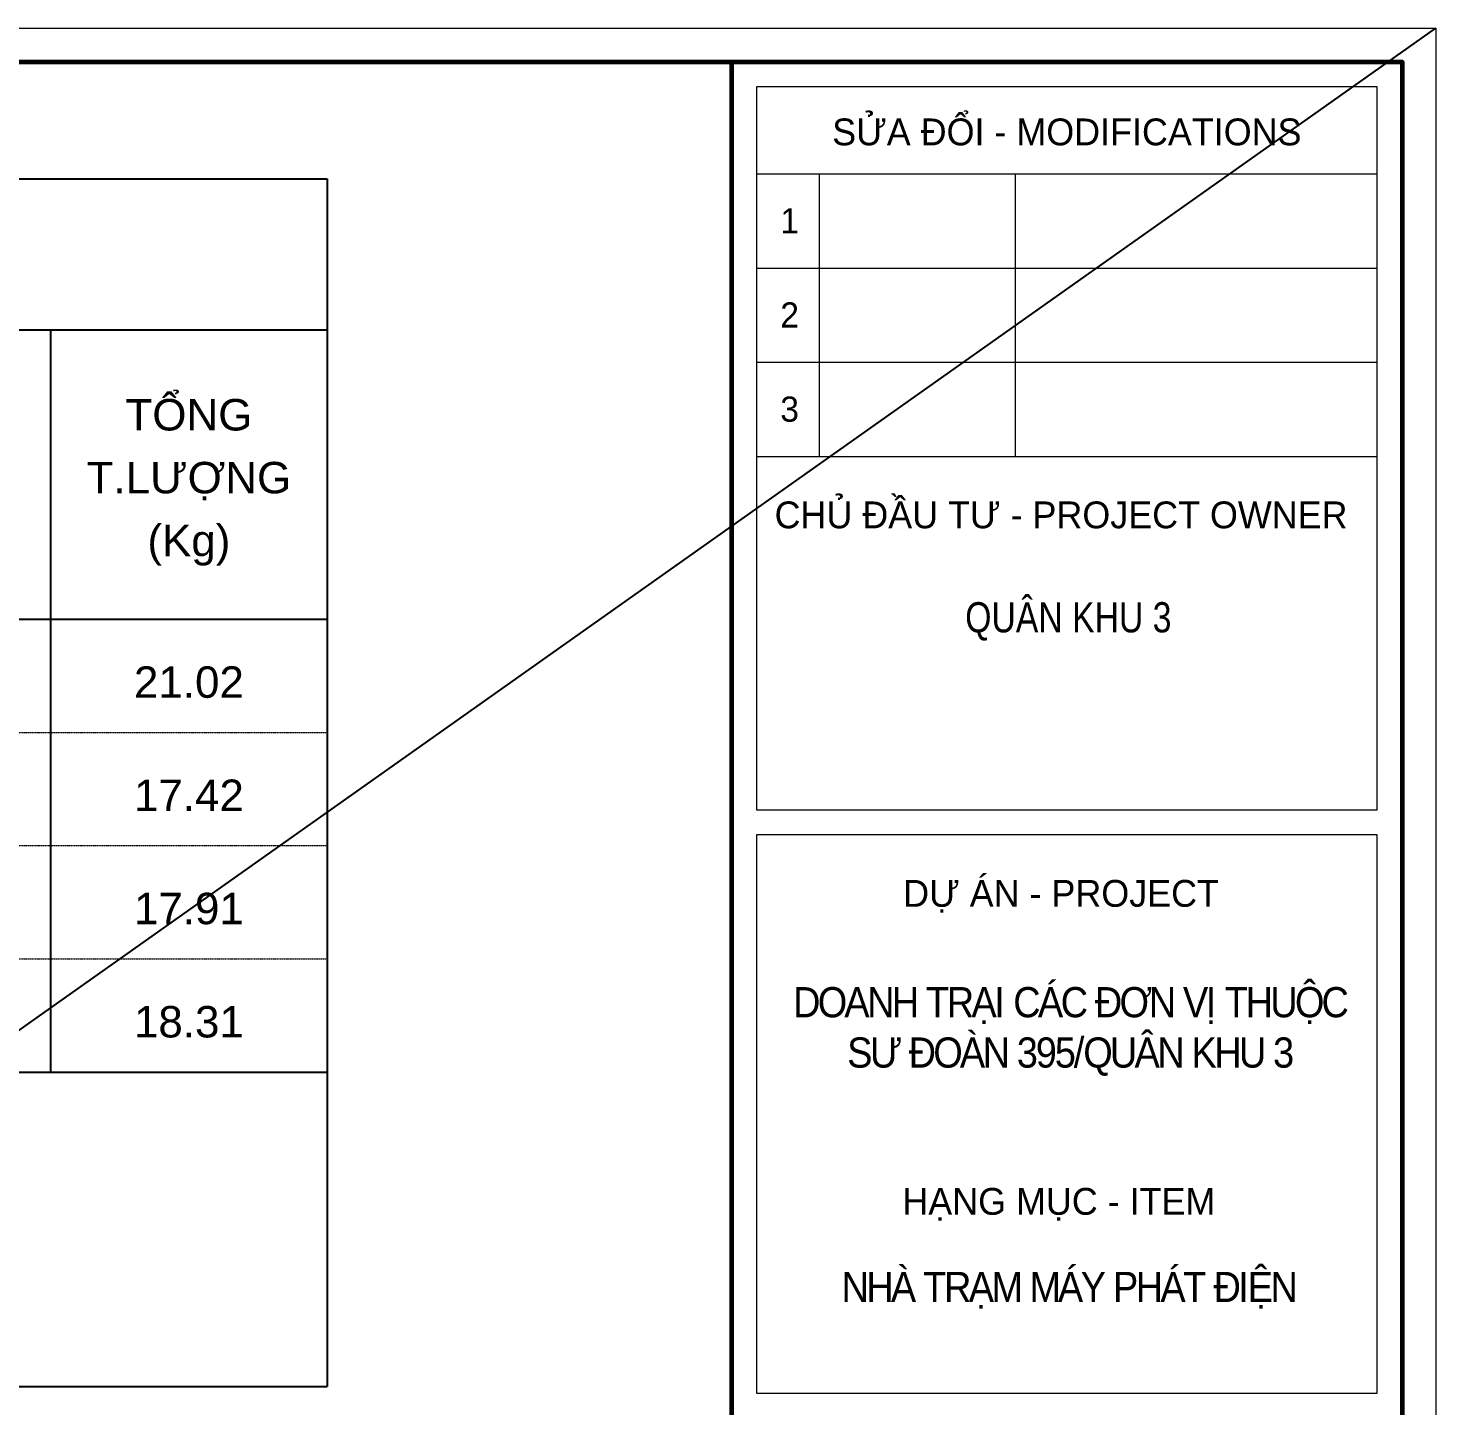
# Model space of a CAD drawing. Header units: millimetres. Extents: x 108335 to 288936, y -578047 to -548347.
# Drawn here: x 283900 to 288936, y -553275 to -548347 of the extents above; entities that cross this region are included whole.
import ezdxf
from ezdxf.enums import TextEntityAlignment as Align

# ---------------------------------------------------------------- set-up
doc = ezdxf.new("R2010")
doc.units = ezdxf.units.MM
doc.header["$MEASUREMENT"] = 0
doc.linetypes.add('HIDDEN', pattern=[0.375, 0.25, -0.125])
doc.layers.get('Defpoints').update_dxf_attribs({"color": 1})
for name, color, linetype, lineweight in [('08. Net Text', 3, 'Continuous', 13), ('LC MANH DUT', 35, 'HIDDEN', 5), ('LC Net thay', 7, 'Continuous', 25), ('LC Text1', 3, 'Continuous', 20)]:
    doc.layers.add(name, color=color, linetype=linetype, lineweight=lineweight)
doc.layers.add('KCS_Plotter', color=11, linetype='Continuous', plot=False)
doc.layers.add('Khungten_LCDI', color=7, linetype='Continuous')
doc.styles.add('Hoa', font='micross.ttf')
doc.styles.add('Khungten', font='VHAVAN.TTF', dxfattribs={"width": 0.9, "height": 5000})
doc.styles.add('Text Khung Ten', font='VHAVAN.TTF')
doc.styles.add('Thuong', font='micross.ttf')
doc.styles.add('Title', font='VHBLACK.TTF', dxfattribs={"width": 0.8})

# ---------------------------------------------------------------- blocks, each defined once
blk = doc.blocks.new('Nha o can bo nhan vien Trung doan')
at = {"layer": 'Defpoints', "lineweight": 0}
blk.add_lwpolyline([(-1200.00012343745, -14850.00004839799), (-1200.00012343745, 14849.99995158711), (40799.99878725787, 14849.99995158711), (40799.99878725787, -14850.00004839799)], close=True, dxfattribs=at)
at = {"layer": 'Khungten_LCDI', "color": 5, "lineweight": 60}
blk.add_line((36600.02561790129, 14649.99995158711), (36600.02561790129, -14650.00004839799), dxfattribs=at)
at = {"layer": 'Khungten_LCDI', "color": 5, "lineweight": 25}
blk.add_line((40599.99878731748, -14650.00004839799), (40599.99878731748, 14649.99995158711), dxfattribs=at)
at = {"layer": 'Khungten_LCDI', "color": 9, "lineweight": 15}
for p, q in [((36750.02492668007, 13981.27508135705), (40449.99970748153, 13981.27508135705)), ((37122.6573919765, 13981.27508135705), (37122.65739197647, 12296.77226440008)), ((38292.76908758649, 13981.27508135705), (38292.76908758649, 12296.77226440008)), ((36750.02492668007, 13419.77414237139), (40449.99970748531, 13419.77414237139)), ((36750.02492668007, 12858.27320338574), (40449.99970748912, 12858.27320338574)), ((36750.02492668007, 12296.77226440008), (40449.99970749291, 12296.77226440008))]:
    blk.add_line(p, q, dxfattribs=at)
at = {"layer": 'Khungten_LCDI', "color": 5, "lineweight": 60}
blk.add_lwpolyline([(-0.0001238546828972, -14650.00004839799), (-0.0001238546828972, 14649.99995158711), (40599.99878731748, 14649.99995158711), (40599.99878731748, -14650.00004839799)], close=True, dxfattribs=at)
at = {"layer": 'Khungten_LCDI', "color": 9, "lineweight": 15}
for points in [[(36750.02492668007, 10190.36210294892), (40449.99970750784, 10190.36210294892), (40449.99970747803, 14500.00051960397), (36750.02492668007, 14500.00051960397)], [(36750.02475617066, 6711.54223791709), (40449.99953696861, 6711.54223791709), (40449.99953696861, 10040.36283838949), (36750.02475617066, 10040.36283838949)]]:
    blk.add_lwpolyline(points, close=True, dxfattribs=at)
at = {"color": 7, "style": 'Khungten'}
for s, p in [('söa ®æi - modifications', (38600.01231707905, 14151.46173527586)), ('chñ ®Çu t\xad - project owner', (38565.57104288312, 11868.21693237895)), ('dù ¸n - project', (38565.57087237373, 9611.807436118037)), ('h¹ng môc - item', (38552.46489200726, 7775.596782881786))]:
    blk.add_text(s, height=159.9999958502171, dxfattribs=at).set_placement(p, align=Align.CENTER)
at = {"color": 4, "char_height": 179.9999953314942, "attachment_point": 5, "style": 'Khungten'}
for s, insert, width in [('{\\f.VnArialH|b0|i0|c0|p34;\\W0.8;qu©n khu 3}', (38609.02506484361, 11313.04027204858), 2315.239174475153), ('{\\f.VnArialH|b0|i0|c0|p34;\\W0.9;\\T0.9;doanh tr¹i c¸c ®¬n vÞ thuéc s\xad ®oµn 395/qu©n khu 3}', (38616.59552174496, 8868.3270234083), 3461.974560685278), ('{\\f.VnArialH|b0|i0|c0|p34;\\T0.9;nhµ tr¹m m¸y ph¸t ®iÖn}', (38609.02489433422, 7325.415616465599), 3712.55598912021)]:
    blk.add_mtext(s, dxfattribs=dict(at, insert=insert, width=width))
at = {"color": 7, "style": 'Khungten', "width": 0.8}
for tag, p in [('REVISION', (39498.75250059744, -10746.30400287262)), ('NGAYHT', (39546.07401225348, -11609.37096477947))]:
    blk.add_attdef(tag, text='', height=199.998925739526, dxfattribs=at).set_placement(p, align=Align.CENTER)
at = {"layer": '08. Net Text', "color": 7, "style": 'Text Khung Ten'}
blk.add_text('1', height=150, dxfattribs=at).set_placement((36891.65171673422, 13626.77400494443))
at = {"layer": '08. Net Text', "color": 7, "ltscale": 2, "style": 'Text Khung Ten'}
for s, p in [('2', (36891.65171673422, 13065.27306595877)), ('3', (36891.65171673422, 12503.77212697312))]:
    blk.add_text(s, height=150, dxfattribs=at).set_placement(p)
at = {"layer": 'LC Text1', "style": 'Title', "width": 1.485915225563214}
for tag, p, p2 in [('TENBANVE1', (36912.65752101321, -8885.760287350926), (40339.144821588, -8885.760287350926)), ('TENBANVE2', (36912.65752101321, -9562.465612738344), (40339.144821588, -9562.465612738344))]:
    blk.add_attdef(tag, text='', height=249.9999935159642, dxfattribs=at).set_placement(p, p2, align=Align.FIT)
at = {"layer": 'LC Text1', "style": 'Title', "width": 0.7}
blk.add_attdef('SOBANVE', text='', height=249.9999935159642, dxfattribs=at).set_placement((39561.98211139818, -13896.18076664111), align=Align.CENTER)

msp = doc.modelspace()

# ---------------------------------------------------------------- linework, layer by layer
at = {"layer": 'KCS_Plotter', "ltscale": 2}
msp.add_line((263735.697684115, -566167.193887729), (288935.697030532, -548347.193887738), dxfattribs=at)
at = {"layer": 'LC MANH DUT'}
for p, q in [((277027.7973573235, -550866.2938877335), (284970.2973573235, -550866.2938877335)), ((277027.7973573235, -551271.2938877335), (284970.2973573235, -551271.2938877335)), ((277027.7973573235, -551676.2938877335), (284970.2973573235, -551676.2938877335)), ((277027.7973573235, -552081.2938877335), (284970.2973573235, -552081.2938877335))]:
    msp.add_line(p, q, dxfattribs=at)
at = {"layer": 'LC Net thay'}
for p, q in [((276352.7973573235, -548886.2938877335), (284970.2973573235, -548886.2938877335)), ((284970.2973573235, -548886.2938877335), (284970.2973573235, -553206.2938877335)), ((276352.7973573235, -549426.2938877335), (284970.2973573235, -549426.2938877335)), ((283980.2973573235, -549426.2938877335), (283980.2973573235, -552081.2938877335)), ((276352.7973573235, -550461.2938877335), (284970.2973573235, -550461.2938877335)), ((276352.7973573235, -552081.2938877335), (284970.2973573235, -552081.2938877335)), ((276352.7973573235, -552081.2938877335), (284970.2973573235, -552081.2938877335)), ((276352.7973573235, -553206.2938877335), (284970.2973573235, -553206.2938877335))]:
    msp.add_line(p, q, dxfattribs=at)

# ---------------------------------------------------------------- block references
at = {"layer": 'LC Net thay', "xscale": 0.6, "yscale": 0.6, "zscale": 0.6}
msp.add_blockref('Nha o can bo nhan vien Trung doan', (264455.6977581773, -557257.19385869, 0.0007749805088951), dxfattribs=at)

# ---------------------------------------------------------------- texts
at = {"layer": 'LC Text1'}
for s, style, p in [('TỔNG', 'Hoa', (284475.2973573235, -549786.2938877335)), ('T.LƯỢNG', 'Hoa', (284475.2973573235, -550011.2938877335)), ('(Kg)', 'Thuong', (284475.2973573235, -550236.2938877335))]:
    msp.add_text(s, height=112.5, dxfattribs=dict(at, style=style)).set_placement(p, align=Align.CENTER)
at = {"layer": 'LC Text1', "color": 7, "style": 'Hoa'}
for s, p in [('21.02', (284475.2973573235, -550776.2938877335)), ('17.42', (284475.2973573235, -551181.2938877335)), ('18.31', (284475.2973573235, -551991.2938877335))]:
    msp.add_text(s, height=112.5, dxfattribs=at).set_placement(p, align=Align.BOTTOM_CENTER)
at = {"layer": 'LC Text1', "style": 'Hoa'}
msp.add_text('17.91', height=112.5, dxfattribs=at).set_placement((284475.2973573235, -551586.2938877335), align=Align.BOTTOM_CENTER)

doc.saveas('drawing.dxf')
